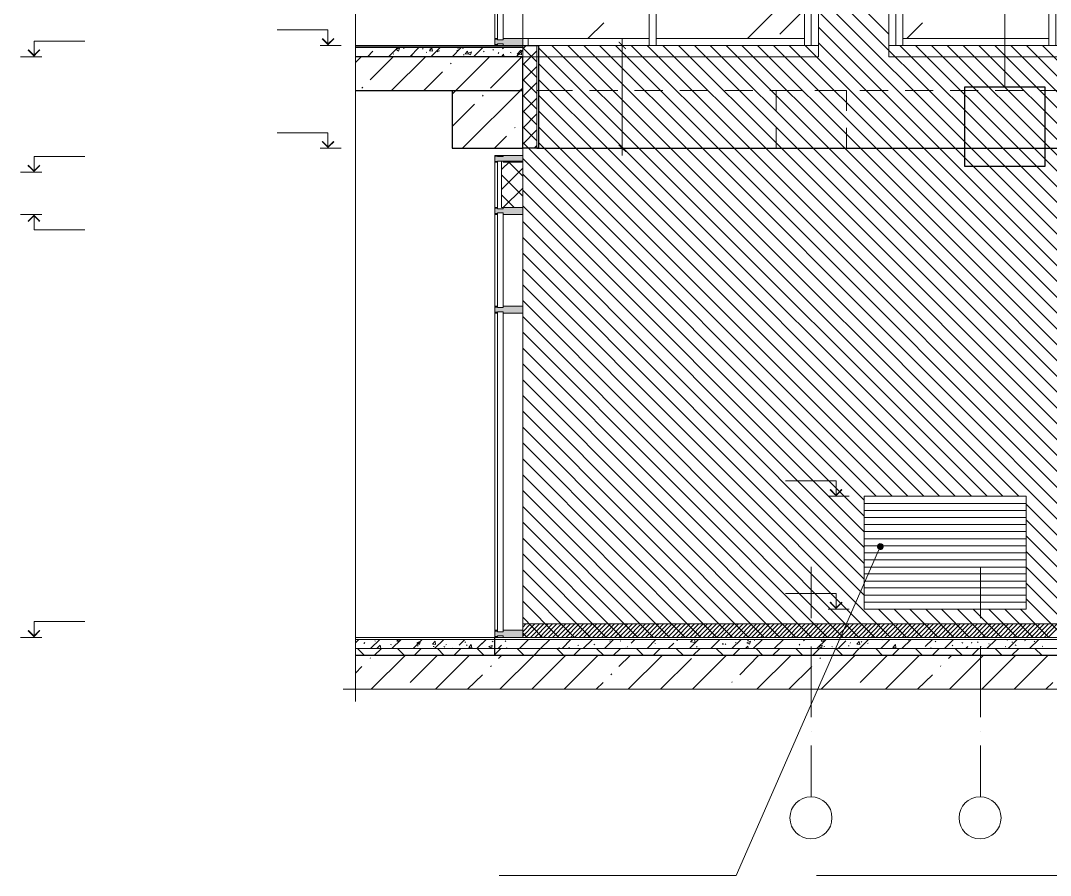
# Model space of a CAD drawing. Header units: millimetres. Extents: x -356862 to 418287, y 0 to 839748.
# Drawn here: x 337844 to 345156, y 791514 to 797581 of the extents above; entities that cross this region are included whole.
import ezdxf

# ---------------------------------------------------------------- set-up
doc = ezdxf.new("R2010")
doc.units = ezdxf.units.MM
doc.layers.add('PDF _Геометрия', color=7, linetype='Continuous', true_color=0xbababa)
doc.layers.add('PDF _Сплошная заливка', color=7, linetype='Continuous', true_color=0xf50000)

msp = doc.modelspace()

# ---------------------------------------------------------------- linework, layer by layer
at = {"layer": 'PDF _Геометрия', "color": 7, "lineweight": 5}
for points in [[(340221.1034, 806023.5707), (340221.1034, 805936.7764), (340221.1034, 799456.8369), (340075.0348, 799420.849), (340365.055, 799348.8732), (340221.1034, 799312.8853), (340221.1034, 792835.0627), (340221.1034, 792748.2683)], [(341408.7042, 800875.1836), (343508.7042, 800875.1836), (343508.7042, 797405.5264)], [(344008.3009, 797405.5264), (344008.3009, 800875.1836), (351760.5187, 800875.1836)], [(341408.7042, 797325.0828), (341408.7042, 797405.5264), (340221.1034, 797405.5264)], [(341408.7042, 797399.1756), (340221.1034, 797399.1756)], [(341408.7042, 797390.7078), (340221.1034, 797390.7078)], [(341408.7042, 797405.5264), (341616.1638, 797405.5264)], [(341736.8292, 797405.5264), (341937.938, 797405.5264)], [(342056.4864, 797405.5264), (342266.063, 797405.5264)], [(341508.2001, 797085.8691), (341762.2324, 797085.8691)], [(341882.8977, 797085.8691), (342084.0066, 797085.8691)], [(342202.555, 797085.8691), (342403.6638, 797085.8691)], [(342524.3292, 797085.8691), (342723.3211, 797085.8691)], [(342843.9864, 797085.8691), (343042.9784, 797085.8691)], [(343163.6437, 797085.8691), (343362.6356, 797085.8691)], [(343208.0993, 796939.8006), (343208.0993, 797085.8691), (343398.6235, 797085.8691)], [(343483.3009, 797085.8691), (343684.4098, 797085.8691)], [(343519.2888, 797085.8691), (343707.6961, 797085.8691), (343707.6961, 796939.8006)], [(343802.9582, 797085.8691), (344004.0671, 797085.8691)], [(344124.7324, 797085.8691), (344323.7243, 797085.8691)], [(344444.3897, 797085.8691), (344643.3816, 797085.8691)], [(344764.0469, 797085.8691), (344963.0388, 797085.8691)], [(345083.7042, 797085.8691), (345284.813, 797085.8691)], [(343398.6235, 796675.1836), (343208.0993, 796675.1836), (343208.0993, 796819.1353)], [(343707.6961, 796819.1353), (343707.6961, 796675.1836), (343519.2888, 796675.1836)], [(351760.5187, 796675.1836), (341408.7042, 796675.1836), (341408.7042, 796624.3772)], [(341406.5872, 796584.1554), (341258.4018, 796584.1554), (341258.4018, 796253.9135), (341406.5872, 796253.9135)], [(341258.4018, 796584.1554), (341258.4018, 796253.9135)], [(343832.5953, 794153.9135), (344984.2082, 794153.9135)], [(343832.5953, 794103.107), (344984.2082, 794103.107)], [(343832.5953, 794054.4175), (344984.2082, 794054.4175)], [(343832.5953, 794003.6111), (344984.2082, 794003.6111)], [(343832.5953, 793954.9215), (344984.2082, 793954.9215)], [(343832.5953, 793904.1151), (344984.2082, 793904.1151)], [(343832.5953, 793853.3086), (344984.2082, 793853.3086)], [(343832.5953, 793804.6191), (344984.2082, 793804.6191)], [(343832.5953, 793753.8127), (344984.2082, 793753.8127)], [(343832.5953, 793703.0062), (344984.2082, 793703.0062)], [(343832.5953, 793654.3167), (344984.2082, 793654.3167)], [(343832.5953, 793603.5103), (344984.2082, 793603.5103)], [(343832.5953, 793554.8207), (344984.2082, 793554.8207)], [(343832.5953, 793504.0143), (344984.2082, 793504.0143)], [(343832.5953, 793453.2078), (344984.2082, 793453.2078)], [(352560.7203, 793074.2764), (352560.7203, 793203.4094), (340221.1034, 793203.4094)], [(341207.5953, 793203.4094), (341207.5953, 793074.2764)], [(341211.8292, 793074.2764), (341211.8292, 793203.4094)], [(352560.7203, 793188.5909), (340221.1034, 793188.5909)], [(352560.7203, 793125.0828), (340221.1034, 793125.0828)], [(353104.7727, 792835.0627), (353017.9784, 792835.0627), (346692.5751, 792835.0627), (346656.5872, 792979.0143), (346582.4945, 792688.9941), (346546.5066, 792835.0627), (340221.1034, 792835.0627), (340134.309, 792835.0627)]]:
    msp.add_lwpolyline(points, dxfattribs=at)
at = {"layer": 'PDF _Геометрия', "color": 161, "lineweight": 9, "true_color": 0x7f9fff}
for points in [[(341520.9018, 801525.0828), (341520.9018, 800875.1836), (343508.7042, 800875.1836), (343508.7042, 797405.5264), (341520.9018, 797405.5264), (341520.9018, 796675.1836), (351991.2647, 796675.1836), (351991.2647, 798004.6191), (352061.1235, 798004.6191), (352061.1235, 800705.8288), (352061.1235, 801525.0828), (352061.1235, 804905.8288), (352061.1235, 805487.9861), (351760.5187, 805487.9861), (351760.5187, 801605.5264), (344008.3009, 801605.5264), (344008.3009, 805487.9861), (343508.7042, 805487.9861), (343508.7042, 801605.5264), (341520.9018, 801605.5264)], [(344008.3009, 800875.1836), (351760.5187, 800875.1836), (351760.5187, 797405.5264), (344008.3009, 797405.5264)], [(341408.7042, 797405.5264), (341508.2001, 797405.5264), (341508.2001, 796675.1836), (341408.7042, 796675.1836)], [(341408.7042, 793203.4094), (350572.9179, 793203.4094), (350572.9179, 796675.1836), (341408.7042, 796675.1836)]]:
    msp.add_lwpolyline(points, close=True, dxfattribs=at)
at = {"layer": 'PDF _Геометрия', "color": 252, "lineweight": 18, "true_color": 0x989898}
msp.add_lwpolyline([(344831.7888, 797111.2724), (344831.7888, 805437.1796)], dxfattribs=at)
at = {"layer": 'PDF _Геометрия', "color": 252, "lineweight": 5, "true_color": 0x989898}
for points in [[(343457.8977, 800875.1836), (343457.8977, 800350.1836), (343457.8977, 799729.9215), (343457.8977, 797405.5264), (343409.2082, 797405.5264), (343409.2082, 799729.9215), (343409.2082, 800350.1836), (343409.2082, 800775.6877)], [(341211.8292, 799706.6353), (341211.8292, 797454.2159)], [(341446.809, 799706.6353), (341408.7042, 799706.6353), (341408.7042, 797454.2159), (341446.809, 797454.2159), (341446.809, 797405.5264), (342306.2848, 797405.5264), (342306.2848, 797454.2159), (341446.809, 797454.2159)], [(341211.8292, 796575.6877), (341211.8292, 796253.9135)], [(341228.7647, 796624.3772), (341268.9864, 796624.3772)], [(341228.7647, 796575.6877), (341228.7647, 796253.9135)], [(341408.7042, 796253.9135), (341408.7042, 796584.1554)], [(341211.8292, 796205.224), (341211.8292, 795555.3248)], [(341408.7042, 796205.224), (341408.7042, 795555.3248)], [(341211.8292, 795504.5183), (341211.8292, 793254.2159)], [(341408.7042, 795504.5183), (341408.7042, 793254.2159)]]:
    msp.add_lwpolyline(points, dxfattribs=at)
at = {"layer": 'PDF _Геометрия', "color": 7, "lineweight": 9}
for points in [[(351760.5187, 800875.1836), (351760.5187, 797325.0828), (351760.5187, 797405.5264), (344008.3009, 797405.5264), (344008.3009, 797325.0828), (351760.5187, 797325.0828)], [(341408.7042, 797405.5264), (343508.7042, 797405.5264), (343508.7042, 797325.0828), (341408.7042, 797325.0828)], [(341408.7042, 796624.3772), (341408.7042, 796675.1836)], [(343457.8977, 793338.8933), (343457.8977, 793705.1232)], [(344658.2001, 793338.8933), (344658.2001, 793705.1232)], [(343457.8977, 793237.2804), (343457.8977, 793237.2804)], [(344658.2001, 793237.2804), (344658.2001, 793237.2804)], [(343457.8977, 792638.1877), (343457.8977, 793137.7844)], [(344658.2001, 792638.1877), (344658.2001, 793137.7844)], [(343457.8977, 792538.6917), (343457.8977, 792538.6917)], [(344658.2001, 792538.6917), (344658.2001, 792538.6917)], [(343457.8977, 792070.849), (343457.8977, 792437.0788)], [(344658.2001, 792070.849), (344658.2001, 792437.0788)]]:
    msp.add_lwpolyline(points, dxfattribs=at)
at = {"layer": 'PDF _Геометрия', "color": 252, "lineweight": 5, "true_color": 0x989898}
for points in [[(342357.0913, 800350.1836), (342357.0913, 799729.9215), (342357.0913, 797405.5264), (342306.2848, 797405.5264), (342306.2848, 799729.9215), (342306.2848, 800350.1836), (342306.2848, 800775.6877), (342357.0913, 800775.6877)], [(344107.7969, 800350.1836), (344107.7969, 799729.9215), (344107.7969, 797405.5264), (344059.1074, 797405.5264), (344059.1074, 799729.9215), (344059.1074, 800350.1836), (344059.1074, 800775.6877), (344107.7969, 800775.6877)], [(345193.7848, 800350.1836), (345193.7848, 799729.9215), (345193.7848, 797405.5264), (345145.0953, 797405.5264), (345145.0953, 799729.9215), (345145.0953, 800350.1836), (345145.0953, 800775.6877), (345193.7848, 800775.6877)], [(342357.0913, 797405.5264), (342357.0913, 797454.2159), (343409.2082, 797454.2159), (343409.2082, 797405.5264)], [(344107.7969, 797405.5264), (344107.7969, 797454.2159), (345145.0953, 797454.2159), (345145.0953, 797405.5264)]]:
    msp.add_lwpolyline(points, close=True, dxfattribs=at)
at = {"layer": 'PDF _Геометрия', "color": 7, "lineweight": 5}
for points in [[(341268.9864, 797445.7482), (341268.9864, 799715.103), (341228.7647, 799715.103), (341228.7647, 797445.7482)], [(341268.9864, 795544.7401), (341268.9864, 796215.8086), (341228.7647, 796215.8086), (341228.7647, 795544.7401)], [(341268.9864, 793243.6312), (341268.9864, 795515.103), (341228.7647, 795515.103), (341228.7647, 793243.6312)], [(344984.2082, 794204.7199), (343832.5953, 794204.7199), (343832.5953, 793404.5183), (344984.2082, 793404.5183)]]:
    msp.add_lwpolyline(points, close=True, dxfattribs=at)
at = {"layer": 'PDF _Геометрия', "color": 161, "lineweight": 9, "true_color": 0x7f9fff}
for points in [[(344008.3009, 797483.853), (343508.7042, 797983.4498)], [(347384.813, 793995.1433), (344704.7727, 796675.1836), (343508.7042, 797871.2522)], [(347384.813, 793882.9457), (344592.5751, 796675.1836), (343508.7042, 797759.0546)], [(347384.813, 793770.7482), (344480.3776, 796675.1836), (343508.7042, 797646.857)], [(347384.813, 793658.5506), (344368.18, 796675.1836), (343508.7042, 797534.6594)], [(341434.1074, 797405.5264), (341408.7042, 797380.1232)], [(341508.2001, 797289.0949), (341408.7042, 797388.5909)], [(341508.2001, 797367.4215), (341408.7042, 797267.9256)], [(341508.2001, 797401.2925), (341503.9663, 797405.5264)], [(344706.8897, 794204.7199), (342234.309, 796675.1836), (341520.9018, 797388.5909)], [(344819.0872, 794204.7199), (342346.5066, 796675.1836), (341616.1638, 797405.5264)], [(344931.2848, 794204.7199), (342458.7042, 796675.1836), (341730.4784, 797405.5264)], [(345634.1074, 793611.978), (342570.9018, 796675.1836), (341842.6759, 797405.5264)], [(345634.1074, 793724.1756), (342685.2163, 796675.1836), (341954.8735, 797405.5264)], [(345634.1074, 793836.3732), (342797.4138, 796675.1836), (342067.0711, 797405.5264)], [(345634.1074, 793950.6877), (342909.6114, 796675.1836), (342179.2687, 797405.5264)], [(345634.1074, 794062.8853), (343021.809, 796675.1836), (342291.4663, 797405.5264)], [(345634.1074, 794175.0828), (343134.0066, 796675.1836), (342403.6638, 797405.5264)], [(345716.6679, 794204.7199), (343246.2042, 796675.1836), (342515.8614, 797405.5264)], [(345828.8655, 794204.7199), (343358.4018, 796675.1836), (342628.059, 797405.5264)], [(345941.063, 794204.7199), (343470.5993, 796675.1836), (342740.2566, 797405.5264)], [(346053.2606, 794204.7199), (343582.7969, 796675.1836), (342852.4542, 797405.5264)], [(346165.4582, 794204.7199), (343694.9945, 796675.1836), (342964.6518, 797405.5264)], [(346277.6558, 794204.7199), (343807.1921, 796675.1836), (343076.8493, 797405.5264)], [(346389.8534, 794204.7199), (343919.3897, 796675.1836), (343189.0469, 797405.5264)], [(346502.0509, 794204.7199), (344031.5872, 796675.1836), (343301.2445, 797405.5264)], [(346614.2485, 794204.7199), (344143.7848, 796675.1836), (343413.4421, 797405.5264)], [(346726.4461, 794204.7199), (344255.9824, 796675.1836), (343508.7042, 797422.4619)], [(347384.813, 794107.3409), (344816.9703, 796675.1836), (344086.6276, 797405.5264)], [(347399.6316, 794204.7199), (344929.1679, 796675.1836), (344198.8251, 797405.5264)], [(347511.8292, 794204.7199), (345041.3655, 796675.1836), (344311.0227, 797405.5264)], [(347626.1437, 794204.7199), (345153.563, 796675.1836), (344423.2203, 797405.5264)], [(347738.3413, 794204.7199), (345265.7606, 796675.1836), (344535.4179, 797405.5264)], [(347850.5388, 794204.7199), (345377.9582, 796675.1836), (344647.6155, 797405.5264)], [(347962.7364, 794204.7199), (345490.1558, 796675.1836), (344761.93, 797405.5264)], [(348074.934, 794204.7199), (345602.3534, 796675.1836), (344874.1276, 797405.5264)], [(348187.1316, 794204.7199), (345714.5509, 796675.1836), (344986.3251, 797405.5264)], [(348299.3292, 794204.7199), (345828.8655, 796675.1836), (345098.5227, 797405.5264)], [(341508.2001, 797176.8974), (341408.7042, 797276.3933)], [(341508.2001, 797255.224), (341408.7042, 797155.728)], [(344594.6921, 794204.7199), (342122.1114, 796675.1836), (341520.9018, 797276.3933)], [(341508.2001, 797064.6998), (341408.7042, 797164.1957)], [(341508.2001, 797143.0264), (341408.7042, 797043.5304)], [(344480.3776, 794204.7199), (342009.9138, 796675.1836), (341520.9018, 797164.1957)], [(341508.2001, 796952.5022), (341408.7042, 797051.9982)], [(341508.2001, 797030.8288), (341408.7042, 796931.3328)], [(344368.18, 794204.7199), (341897.7163, 796675.1836), (341520.9018, 797051.9982)], [(341508.2001, 796840.3046), (341408.7042, 796939.8006)], [(344255.9824, 794204.7199), (341785.5187, 796675.1836), (341520.9018, 796939.8006)], [(341508.2001, 796918.6312), (341408.7042, 796817.0183)], [(341508.2001, 796728.107), (341408.7042, 796827.603)], [(341508.2001, 796806.4336), (341408.7042, 796704.8207)], [(344143.7848, 794204.7199), (341673.3211, 796675.1836), (341520.9018, 796827.603)], [(343919.3897, 794204.7199), (341448.9259, 796675.1836), (341408.7042, 796715.4054)], [(344031.5872, 794204.7199), (341561.1235, 796675.1836), (341520.9018, 796715.4054)], [(341508.2001, 796694.2361), (341489.1477, 796675.1836)], [(343832.5953, 794177.1998), (341408.7042, 796603.2078)], [(343832.5953, 794065.0022), (341408.7042, 796491.0103)], [(343832.5953, 793952.8046), (341408.7042, 796378.8127)], [(343832.5953, 793840.607), (341408.7042, 796266.6151)], [(343832.5953, 793728.4094), (341408.7042, 796154.4175)], [(343832.5953, 793616.2119), (341408.7042, 796042.2199)], [(343832.5953, 793504.0143), (341408.7042, 795930.0224)], [(344021.0026, 793203.4094), (341408.7042, 795817.8248)], [(343908.805, 793203.4094), (341408.7042, 795705.6272)], [(343796.6074, 793203.4094), (341408.7042, 795593.4296)], [(343684.4098, 793203.4094), (341408.7042, 795481.232)], [(343572.2122, 793203.4094), (341408.7042, 795369.0344)], [(343460.0147, 793203.4094), (341408.7042, 795256.8369)], [(343347.8171, 793203.4094), (341408.7042, 795144.6393)], [(343235.6195, 793203.4094), (341408.7042, 795032.4417)], [(343123.4219, 793203.4094), (341408.7042, 794920.2441)], [(343011.2243, 793203.4094), (341408.7042, 794808.0465)], [(342899.0268, 793203.4094), (341408.7042, 794695.849)], [(342786.8292, 793203.4094), (341408.7042, 794583.6514)], [(342674.6316, 793203.4094), (341408.7042, 794471.4538)], [(342562.434, 793203.4094), (341408.7042, 794357.1393)], [(342450.2364, 793203.4094), (341408.7042, 794244.9417)], [(345634.1074, 793499.7804), (344984.2082, 794149.6796)], [(342338.0388, 793203.4094), (341408.7042, 794132.7441)], [(342225.8413, 793203.4094), (341408.7042, 794020.5465)], [(345818.2808, 793203.4094), (344984.2082, 794037.482)], [(342113.6437, 793203.4094), (341408.7042, 793908.349)], [(345706.0832, 793203.4094), (344984.2082, 793925.2844)], [(342001.4461, 793203.4094), (341408.7042, 793796.1514)], [(345593.8856, 793203.4094), (344984.2082, 793813.0869)], [(341889.2485, 793203.4094), (341408.7042, 793683.9538)], [(345481.688, 793203.4094), (344984.2082, 793700.8893)], [(341777.0509, 793203.4094), (341408.7042, 793571.7562)], [(345369.4905, 793203.4094), (344984.2082, 793588.6917)], [(341664.8534, 793203.4094), (341408.7042, 793459.5586)], [(345257.2929, 793203.4094), (344984.2082, 793476.4941)], [(341550.5388, 793203.4094), (341408.7042, 793347.3611)], [(344133.2001, 793203.4094), (343934.2082, 793404.5183)], [(344245.3977, 793203.4094), (344046.4058, 793404.5183)], [(344357.5953, 793203.4094), (344158.6034, 793404.5183)], [(344469.7929, 793203.4094), (344270.8009, 793404.5183)], [(344581.9905, 793203.4094), (344382.9985, 793404.5183)], [(344696.305, 793203.4094), (344495.1961, 793404.5183)], [(344808.5026, 793203.4094), (344607.3937, 793404.5183)], [(344920.7001, 793203.4094), (344719.5913, 793404.5183)], [(345032.8977, 793203.4094), (344831.7888, 793404.5183)], [(345145.0953, 793203.4094), (344943.9864, 793404.5183)], [(341438.3413, 793203.4094), (341408.7042, 793235.1635)]]:
    msp.add_lwpolyline(points, dxfattribs=at)
at = {"layer": 'PDF _Геометрия', "color": 254, "lineweight": 5, "true_color": 0xdcdcdc}
for points in [[(343004.8735, 797454.2159), (343409.2082, 797860.6675)], [(343233.5026, 797483.853), (343409.2082, 797659.5586)], [(341872.313, 797454.2159), (341984.5106, 797566.4135)], [(344135.3171, 797454.2159), (344247.5147, 797566.4135)]]:
    msp.add_lwpolyline(points, dxfattribs=at)
at = {"layer": 'PDF _Геометрия', "color": 112, "lineweight": 5, "true_color": 0x00b85c}
for points in [[(340026.3453, 797405.5264), (340026.3453, 797515.607), (339666.4663, 797515.607)], [(337939.0469, 797325.0828), (337939.0469, 797435.1635), (338298.9259, 797435.1635)], [(340119.4905, 797405.5264), (339971.305, 797405.5264)], [(337843.7848, 797325.0828), (337994.0872, 797325.0828)], [(340026.3453, 796675.1836), (340026.3453, 796785.2643), (339666.4663, 796785.2643)], [(340119.4905, 796675.1836), (339971.305, 796675.1836)], [(337939.0469, 796505.8288), (337939.0469, 796615.9094), (338298.9259, 796615.9094)], [(337843.7848, 796505.8288), (337994.0872, 796505.8288)], [(337843.7848, 796205.224), (337994.0872, 796205.224)], [(337939.0469, 796205.224), (337939.0469, 796095.1433), (338298.9259, 796095.1433)], [(343633.6034, 794204.7199), (343633.6034, 794314.8006), (343273.7243, 794314.8006)], [(343726.7485, 794204.7199), (343578.563, 794204.7199)], [(343633.6034, 793404.5183), (343633.6034, 793514.599), (343273.7243, 793514.599)], [(343726.7485, 793404.5183), (343578.563, 793404.5183)], [(337939.0469, 793203.4094), (337939.0469, 793315.607), (338298.9259, 793315.607)], [(337843.7848, 793203.4094), (337994.0872, 793203.4094)]]:
    msp.add_lwpolyline(points, dxfattribs=at)
at = {"layer": 'PDF _Геометрия', "color": 112, "lineweight": 0, "true_color": 0x00b85c, "const_width": 10.4783}
for points in [[(339985.0651, 797454.2159), (340026.3453, 797412.9357), (340068.684, 797454.2159)], [(337980.3272, 797374.8308), (337939.0469, 797332.4921), (337896.7082, 797374.8308)], [(339985.0651, 796723.8732), (340026.3453, 796682.5929), (340068.684, 796723.8732)], [(337980.3272, 796155.476), (337939.0469, 796197.8147), (337896.7082, 796155.476)], [(337980.3272, 793253.1574), (337939.0469, 793210.8187), (337896.7082, 793253.1574)]]:
    msp.add_lwpolyline(points, dxfattribs=at)
at = {"layer": 'PDF _Геометрия', "color": 7, "lineweight": 20}
for points in [[(341228.7647, 797445.7482), (341228.7647, 797454.2159), (341211.8292, 797454.2159), (341211.8292, 797405.5264), (341228.7647, 797405.5264), (341228.7647, 797416.1111), (341268.9864, 797416.1111), (341268.9864, 797405.5264), (341408.7042, 797405.5264), (341408.7042, 797454.2159), (341268.9864, 797454.2159), (341268.9864, 797445.7482)], [(341228.7647, 796615.9094), (341228.7647, 796624.3772), (341211.8292, 796624.3772), (341211.8292, 796575.6877), (341228.7647, 796575.6877), (341228.7647, 796584.1554), (341268.9864, 796584.1554), (341268.9864, 796575.6877), (341408.7042, 796575.6877), (341408.7042, 796624.3772), (341268.9864, 796624.3772), (341268.9864, 796615.9094)], [(341228.7647, 796245.4457), (341228.7647, 796253.9135), (341211.8292, 796253.9135), (341211.8292, 796205.224), (341228.7647, 796205.224), (341228.7647, 796215.8086), (341268.9864, 796215.8086), (341268.9864, 796205.224), (341408.7042, 796205.224), (341408.7042, 796253.9135), (341268.9864, 796253.9135), (341268.9864, 796245.4457)], [(341228.7647, 795544.7401), (341228.7647, 795555.3248), (341211.8292, 795555.3248), (341211.8292, 795504.5183), (341228.7647, 795504.5183), (341228.7647, 795515.103), (341268.9864, 795515.103), (341268.9864, 795504.5183), (341408.7042, 795504.5183), (341408.7042, 795555.3248), (341268.9864, 795555.3248), (341268.9864, 795544.7401)], [(341268.9864, 793243.6312), (341228.7647, 793243.6312), (341228.7647, 793254.2159), (341211.8292, 793254.2159), (341211.8292, 793203.4094), (341228.7647, 793203.4094), (341228.7647, 793213.9941), (341268.9864, 793213.9941), (341268.9864, 793203.4094), (341408.7042, 793203.4094), (341408.7042, 793254.2159), (341268.9864, 793254.2159)]]:
    msp.add_lwpolyline(points, close=True, dxfattribs=at)
at = {"layer": 'PDF _Геометрия', "color": 7, "lineweight": 18}
for points in [[(342115.7606, 796624.3772), (342115.7606, 797454.2159)], [(341571.7082, 797405.5264), (342166.5671, 797405.5264)], [(341571.7082, 796675.1836), (342166.5671, 796675.1836)]]:
    msp.add_lwpolyline(points, dxfattribs=at)
at = {"layer": 'PDF _Геометрия', "color": 8, "lineweight": 9, "true_color": 0x808080}
for points in [[(340305.7808, 797325.0828), (340343.8856, 797363.1877)], [(340369.2888, 797388.5909), (340369.2888, 797390.7078)], [(340456.0832, 797325.0828), (340521.7082, 797390.7078)], [(340494.188, 797390.7078), (340511.1235, 797388.5909), (340511.1235, 797390.7078)], [(340561.93, 797388.5909), (340566.1638, 797384.357)], [(340606.3856, 797325.0828), (340672.0106, 797390.7078)], [(340697.4138, 797382.2401), (340701.6477, 797378.0062)], [(340750.3372, 797380.1232), (340756.688, 797375.8893)], [(340756.688, 797325.0828), (340822.313, 797390.7078)], [(340801.1437, 797358.9538), (340807.4945, 797363.1877)], [(340811.7284, 797367.4215), (340818.0792, 797367.4215)], [(340909.1074, 797325.0828), (340972.6155, 797390.7078)], [(340940.8614, 797371.6554), (340947.2122, 797367.4215)], [(340947.2122, 797384.357), (340953.563, 797386.474)], [(340981.0832, 797382.2401), (340987.434, 797386.474)], [(341059.4098, 797325.0828), (341125.0348, 797390.7078)], [(341131.3856, 797363.1877), (341135.6195, 797358.9538)], [(341197.0106, 797375.8893), (341201.2445, 797371.6554)], [(341264.7526, 797380.1232), (341275.3372, 797390.7078)], [(341362.1316, 797325.0828), (341408.7042, 797371.6554)], [(341398.1195, 797371.6554), (341400.2364, 797337.7844), (341368.4824, 797342.0183), (341396.0026, 797371.6554)], [(340221.1034, 797284.8611), (340261.3251, 797325.0828)], [(340324.8332, 797159.9619), (340489.9542, 797325.0828)], [(340477.2526, 797085.8691), (340718.5832, 797325.0828)], [(340489.9542, 797346.2522), (340494.188, 797342.0183)], [(340498.4219, 797325.0828), (340504.7727, 797327.1998)], [(340619.0872, 797333.5506), (340625.438, 797337.7844)], [(340722.8171, 797354.7199), (340729.1679, 797356.8369)], [(340909.1074, 797058.349), (341173.7243, 797325.0828), (340934.5106, 797085.8691)], [(340989.5509, 797339.9014), (340993.7848, 797335.6675)], [(341235.1155, 797348.3691), (341239.3493, 797354.7199)], [(341258.4018, 797325.0828), (341273.2203, 797344.1353), (341277.4542, 797325.0828)], [(341319.7929, 797354.7199), (341326.1437, 797352.603)], [(340705.8816, 797085.8691), (340839.2485, 797217.1191)], [(340896.4058, 797274.2764), (340900.6397, 797278.5103)], [(340267.6759, 797102.8046), (340274.0268, 797109.1554)], [(340981.0832, 796675.1836), (341408.7042, 797102.8046), (341389.6518, 797085.8691)], [(341122.9179, 797045.6474), (341129.2687, 797051.9982)], [(340909.1074, 796829.7199), (341065.7606, 796988.4901)], [(341351.5469, 796819.1353), (341355.7808, 796823.3691)], [(341207.5953, 796675.1836), (341294.3897, 796761.978)], [(341258.4018, 796524.8812), (341319.7929, 796584.1554)], [(341406.5872, 796480.4256), (341302.8574, 796584.1554)], [(341258.4018, 796383.0465), (341406.5872, 796531.232)], [(341406.5872, 796338.5909), (341258.4018, 796486.7764)], [(341349.43, 796253.9135), (341258.4018, 796344.9417)], [(341271.1034, 796253.9135), (341406.5872, 796389.3974)], [(340221.1034, 793165.3046), (340244.3897, 793188.5909)], [(340286.7284, 793074.2764), (340235.9219, 793125.0828)], [(340280.3776, 793161.0707), (340286.7284, 793158.9538)], [(340282.4945, 793163.1877), (340288.8453, 793167.4215)], [(340329.0671, 793125.0828), (340394.6921, 793188.5909)], [(340354.4703, 793074.2764), (340405.2768, 793125.0828)], [(340358.7042, 793180.1232), (340362.938, 793175.8893)], [(340373.5227, 793125.0828), (340396.809, 793148.3691), (340401.0429, 793125.0828)], [(340470.9018, 793152.603), (340477.2526, 793150.4861)], [(340479.3695, 793125.0828), (340544.9945, 793188.5909)], [(340534.4098, 793188.5909), (340536.5268, 793175.8893), (340515.3574, 793175.8893), (340525.9421, 793188.5909)], [(340570.3977, 793074.2764), (340519.5913, 793125.0828)], [(340631.7888, 793125.0828), (340695.2969, 793188.5909)], [(340638.1397, 793074.2764), (340686.8292, 793125.0828)], [(340676.2445, 793152.603), (340657.1921, 793165.3046), (340682.5953, 793175.8893), (340676.2445, 793154.7199)], [(340661.4259, 793146.2522), (340665.6598, 793142.0183)], [(340773.6235, 793139.9014), (340779.9743, 793139.9014)], [(340782.0913, 793125.0828), (340847.7163, 793188.5909)], [(340851.9501, 793074.2764), (340803.2606, 793125.0828)], [(340849.8332, 793137.7844), (340856.184, 793133.5506)], [(340862.5348, 793150.4861), (340868.8856, 793152.603)], [(340909.1074, 793127.1998), (340911.2243, 793125.0828)], [(340919.6921, 793074.2764), (340970.4985, 793125.0828)], [(340957.7969, 793148.3691), (340998.0187, 793188.5909)], [(340998.0187, 793169.5385), (341004.3695, 793169.5385)], [(341010.7203, 793146.2522), (341014.9542, 793150.4861)], [(341040.3574, 793129.3167), (341046.7082, 793125.0828)], [(341082.6961, 793125.0828), (341148.3211, 793188.5909)], [(341135.6195, 793074.2764), (341084.813, 793125.0828)], [(341116.5671, 793163.1877), (341120.8009, 793156.8369)], [(341192.7768, 793171.6554), (341199.1276, 793175.8893)], [(341207.5953, 793078.5103), (341254.1679, 793125.0828)], [(341235.1155, 793125.0828), (341258.4018, 793148.3691)], [(341245.7001, 792835.0627), (341487.0308, 793074.2764), (341535.7203, 793125.0828), (341601.3453, 793188.5909)], [(341283.805, 793173.7724), (341290.1558, 793180.1232)], [(341292.2727, 793125.0828), (341296.5066, 793129.3167), (341298.6235, 793125.0828)], [(341419.2888, 793074.2764), (341368.4824, 793125.0828)], [(341385.4179, 793125.0828), (341451.0429, 793188.5909)], [(341700.8413, 793074.2764), (341652.1518, 793125.0828)], [(341664.8534, 793129.3167), (341671.2042, 793129.3167)], [(341688.1397, 793125.0828), (341751.6477, 793188.5909)], [(341734.7122, 793127.1998), (341741.063, 793131.4336)], [(341768.5832, 793074.2764), (341819.3897, 793125.0828)], [(341800.3372, 793146.2522), (341806.688, 793148.3691)], [(341838.4421, 793125.0828), (341904.0671, 793188.5909)], [(341914.6518, 793150.4861), (341921.0026, 793154.7199)], [(341984.5106, 793074.2764), (341933.7042, 793125.0828)], [(341988.7445, 793125.0828), (342054.3695, 793188.5909)], [(342024.7324, 793175.8893), (342031.0832, 793178.0062)], [(342052.2526, 793074.2764), (342103.059, 793125.0828)], [(342100.9421, 793175.8893), (342105.1759, 793180.1232)], [(342113.6437, 793188.5909), (342119.9945, 793188.5909)], [(342139.0469, 793127.1998), (342143.2808, 793125.0828)], [(342149.6316, 793133.5506), (342153.8655, 793137.7844)], [(342179.2687, 793163.1877), (342204.6719, 793188.5909)], [(342266.063, 793074.2764), (342217.3735, 793125.0828)], [(342291.4663, 793125.0828), (342354.9743, 793188.5909)], [(342335.9219, 793074.2764), (342384.6114, 793125.0828)], [(342346.5066, 793163.1877), (342350.7405, 793158.9538)], [(342441.7687, 793125.0828), (342481.9905, 793163.1877)], [(342498.9259, 793188.5909), (342507.3937, 793182.2401), (342509.5106, 793188.5909)], [(342549.7324, 793074.2764), (342498.9259, 793125.0828)], [(342507.3937, 793188.5909), (342507.3937, 793188.5909)], [(342592.0711, 793125.0828), (342657.6961, 793188.5909)], [(342628.059, 793188.5909), (342632.2929, 793167.4215), (342600.5388, 793171.6554), (342617.4743, 793188.5909)], [(342602.6558, 793125.0828), (342609.0066, 793125.0828)], [(342617.4743, 793074.2764), (342668.2808, 793125.0828)], [(342642.8776, 793133.5506), (342647.1114, 793137.7844)], [(342744.4905, 793125.0828), (342807.9985, 793188.5909)], [(342833.4018, 793074.2764), (342782.5953, 793125.0828)], [(342824.934, 793156.8369), (342831.2848, 793161.0707)], [(342827.0509, 793154.7199), (342835.5187, 793154.7199)], [(342846.1034, 793156.8369), (342850.3372, 793152.603)], [(342894.7929, 793125.0828), (342960.4179, 793188.5909)], [(342901.1437, 793074.2764), (342949.8332, 793125.0828)], [(342918.0792, 793165.3046), (342924.43, 793167.4215)], [(342990.055, 793125.0828), (343006.9905, 793142.0183), (343009.1074, 793125.0828)], [(343004.8735, 793180.1232), (343011.2243, 793184.357)], [(343045.0953, 793125.0828), (343110.7203, 793188.5909)], [(343051.4461, 793184.357), (343057.7969, 793184.357)], [(343057.7969, 793188.5909), (343057.7969, 793188.5909)], [(343114.9542, 793074.2764), (343066.2647, 793125.0828)], [(343182.6961, 793074.2764), (343233.5026, 793125.0828)], [(343195.3977, 793125.0828), (343261.0227, 793188.5909)], [(343398.6235, 793074.2764), (343347.8171, 793125.0828)], [(343371.1034, 793148.3691), (343377.4542, 793154.7199)], [(343402.8574, 793180.1232), (343411.3251, 793188.5909)], [(343466.3655, 793074.2764), (343517.1719, 793125.0828)], [(343498.1195, 793125.0828), (343563.7445, 793188.5909)], [(343544.6921, 793188.5909), (343548.9259, 793173.7724), (343527.7566, 793175.8893), (343538.3413, 793188.5909)], [(343546.809, 793135.6675), (343553.1598, 793139.9014)], [(343603.9663, 793139.9014), (343608.2001, 793135.6675)], [(343631.4864, 793131.4336), (343637.8372, 793133.5506)], [(343682.2929, 793074.2764), (343631.4864, 793125.0828)], [(343648.4219, 793125.0828), (343703.4622, 793180.1232)], [(343720.3977, 793144.1353), (343726.7485, 793144.1353)], [(343733.0993, 793163.1877), (343737.3332, 793167.4215)], [(343750.0348, 793074.2764), (343798.7243, 793125.0828)], [(343800.8413, 793125.0828), (343864.3493, 793188.5909)], [(343811.4259, 793173.7724), (343815.6598, 793169.5385)], [(343855.8816, 793161.0707), (343862.2324, 793163.1877)], [(343915.1558, 793188.5909), (343915.1558, 793188.5909)], [(343963.8453, 793074.2764), (343915.1558, 793125.0828)], [(343951.1437, 793125.0828), (344014.6518, 793188.5909)], [(343959.6114, 793188.5909), (343963.8453, 793186.474)], [(344031.5872, 793074.2764), (344082.3937, 793125.0828)], [(344101.4461, 793125.0828), (344167.0711, 793188.5909)], [(344148.0187, 793182.2401), (344152.2526, 793180.1232)], [(344247.5147, 793074.2764), (344196.7082, 793125.0828)], [(344266.5671, 793137.7844), (344317.3735, 793188.5909)], [(344304.6719, 793125.0828), (344308.9058, 793129.3167), (344311.0227, 793125.0828)], [(344315.2566, 793074.2764), (344366.063, 793125.0828)], [(344336.4259, 793175.8893), (344342.7768, 793171.6554)], [(344404.1679, 793125.0828), (344467.6759, 793188.5909)], [(344457.0913, 793144.1353), (344463.4421, 793148.3691)], [(344531.184, 793074.2764), (344480.3776, 793125.0828)], [(344526.9501, 793167.4215), (344533.3009, 793163.1877)], [(344554.4703, 793125.0828), (344569.2888, 793137.7844)], [(344594.6921, 793163.1877), (344598.9259, 793169.5385)], [(344598.9259, 793074.2764), (344647.6155, 793125.0828)], [(344637.0308, 793167.4215), (344643.3816, 793171.6554)], [(344658.2001, 793139.9014), (344664.5509, 793139.9014)], [(344704.7727, 793125.0828), (344770.3977, 793188.5909)], [(344717.4743, 793158.9538), (344721.7082, 793154.7199)], [(344812.7364, 793074.2764), (344764.0469, 793125.0828)], [(344833.9058, 793139.9014), (344838.1397, 793135.6675)], [(344842.3735, 793188.5909), (344850.8413, 793184.357), (344852.9582, 793188.5909)], [(344855.0751, 793125.0828), (344920.7001, 793188.5909)], [(344880.4784, 793074.2764), (344931.2848, 793125.0828)], [(344882.5953, 793169.5385), (344888.9461, 793169.5385)], [(344905.8816, 793150.4861), (344912.2324, 793146.2522)], [(344971.5066, 793180.1232), (344977.8574, 793182.2401)], [(345007.4945, 793125.0828), (345073.1195, 793188.5909)], [(345041.3655, 793175.8893), (345045.5993, 793171.6554)], [(345096.4058, 793074.2764), (345045.5993, 793125.0828)], [(345096.4058, 793142.0183), (345102.7566, 793139.9014)], [(340324.8332, 793053.107), (340329.0671, 793059.4578)], [(340333.3009, 792835.0627), (340574.6316, 793074.2764)], [(340610.6195, 792883.7522), (340801.1437, 793074.2764)], [(340790.559, 792835.0627), (341029.7727, 793074.2764)], [(341203.3614, 793074.2764), (341211.8292, 793082.7441)], [(341237.2324, 793053.107), (341258.4018, 793074.2764)], [(341474.3292, 792835.0627), (341713.5429, 793074.2764)], [(341702.9582, 792835.0627), (341942.1719, 793074.2764)], [(342092.4743, 792995.9498), (342170.8009, 793074.2764)], [(342158.0993, 792835.0627), (342399.43, 793074.2764)], [(342386.7284, 792835.0627), (342606.8897, 793053.107)], [(342615.3574, 792835.0627), (342854.5711, 793074.2764)], [(342949.8332, 792938.7925), (343083.2001, 793074.2764)], [(343070.4985, 792835.0627), (343311.8292, 793074.2764)], [(343519.2888, 793053.107), (343523.5227, 793059.4578)], [(343527.7566, 792835.0627), (343766.9703, 793074.2764)], [(343805.0751, 792883.7522), (343995.5993, 793074.2764)], [(343985.0147, 792835.0627), (344224.2284, 793074.2764)], [(344431.688, 793053.107), (344452.8574, 793074.2764)], [(344440.1558, 792835.0627), (344679.3695, 793074.2764)], [(344668.7848, 792835.0627), (344907.9985, 793074.2764)], [(344897.4138, 792835.0627), (345136.6276, 793074.2764)], [(340221.1034, 792949.3772), (340267.6759, 792995.9498)], [(341180.0751, 792995.9498), (341186.4259, 793002.3006)], [(343299.1276, 792835.0627), (343462.1316, 792995.9498)], [(344374.5308, 792995.9498), (344378.7647, 793002.3006)], [(341017.0711, 792835.0627), (341122.9179, 792938.7925)], [(342035.3171, 792938.7925), (342041.6679, 792945.1433)], [(344211.5268, 792835.0627), (344317.3735, 792938.7925)], [(341931.5872, 792835.0627), (341980.2768, 792883.7522)], [(342892.6759, 792883.7522), (342896.9098, 792887.9861)], [(345123.9259, 792835.0627), (345172.6155, 792883.7522)]]:
    msp.add_lwpolyline(points, dxfattribs=at)
for points in [[(340534.4098, 797386.474), (340525.9421, 797365.3046), (340509.0066, 797378.0062)], [(340763.0388, 797388.5909), (340767.2727, 797365.3046), (340746.1034, 797367.4215)], [(341017.0711, 797365.3046), (341021.305, 797344.1353), (341000.1356, 797346.2522)], [(341044.5913, 797358.9538), (341019.188, 797348.3691), (341038.2405, 797337.7844)], [(341402.3534, 797325.0828), (341180.0751, 797102.8046)], [(340786.3251, 793175.8893), (340790.559, 793152.603), (340769.3897, 793154.7199)], [(341042.4743, 793152.603), (341046.7082, 793129.3167), (341025.5388, 793131.4336)], [(341192.7768, 793146.2522), (341169.4905, 793137.7844), (341186.4259, 793125.0828)], [(343026.0429, 793175.8893), (343019.6921, 793154.7199), (343000.6397, 793165.3046)], [(343536.2243, 793148.3691), (343529.8735, 793125.0828), (343512.938, 793137.7844)], [(343798.7243, 793173.7724), (343802.9582, 793152.603), (343781.7888, 793154.7199)], [(344054.8735, 793152.603), (344059.1074, 793129.3167), (344037.938, 793131.4336)]]:
    msp.add_lwpolyline(points, close=True, dxfattribs=at)
at = {"layer": 'PDF _Геометрия', "color": 161, "lineweight": 30, "true_color": 0x7f9fff}
for points in [[(341408.7042, 797405.5264), (341520.9018, 797405.5264), (341520.9018, 796675.1836), (341408.7042, 796675.1836)], [(341508.2001, 796675.1836), (351948.9259, 796675.1836)]]:
    msp.add_lwpolyline(points, dxfattribs=at)
at = {"layer": 'PDF _Геометрия', "color": 7, "lineweight": 30}
for points in [[(340221.1034, 797085.8691), (341408.7042, 797085.8691), (341408.7042, 797325.0828), (340221.1034, 797325.0828)], [(340909.1074, 797085.8691), (340909.1074, 796675.1836), (341408.7042, 796675.1836), (341408.7042, 797325.0828)], [(341408.7042, 796584.1554), (341406.5872, 796584.1554)], [(341406.5872, 796253.9135), (341408.7042, 796253.9135)], [(352560.7203, 792835.0627), (352560.7203, 793074.2764), (340221.1034, 793074.2764)]]:
    msp.add_lwpolyline(points, dxfattribs=at)
at = {"layer": 'PDF _Геометрия', "color": 252, "lineweight": 30, "true_color": 0x989898}
msp.add_lwpolyline([(344548.1195, 797111.2724), (345115.4582, 797111.2724), (345115.4582, 796546.0506), (344548.1195, 796546.0506)], close=True, dxfattribs=at)
at = {"layer": 'PDF _Геометрия', "color": 171, "lineweight": 20, "true_color": 0x7f7fff}
msp.add_lwpolyline([(343832.5953, 794204.7199), (344984.2082, 794204.7199), (344984.2082, 793404.5183), (343832.5953, 793404.5183)], close=True, dxfattribs=at)
at = {"layer": 'PDF _Геометрия', "color": 251, "lineweight": 20, "true_color": 0x545454}
for points in [[(343938.4421, 793825.7885), (343927.8574, 793802.5022), (342924.43, 791514.0949), (342831.2848, 791514.0949), (341241.4663, 791514.0949)], [(347412.3332, 793233.0465), (347412.3332, 793207.6433), (347412.3332, 791514.0949), (347319.188, 791514.0949), (343493.8856, 791514.0949)]]:
    msp.add_lwpolyline(points, dxfattribs=at)
at = {"layer": 'PDF _Геометрия', "color": 84, "lineweight": 20, "true_color": 0x269900}
msp.add_lwpolyline([(341408.7042, 793203.4094), (350583.5026, 793203.4094), (350583.5026, 793298.6715), (341408.7042, 793298.6715)], close=True, dxfattribs=at)
for points in [[(341408.7042, 793275.3853), (341431.9905, 793298.6715)], [(341408.7042, 793243.6312), (341463.7445, 793298.6715)], [(341408.7042, 793211.8772), (341495.4985, 793298.6715)], [(341431.9905, 793203.4094), (341527.2526, 793298.6715)], [(341463.7445, 793203.4094), (341559.0066, 793298.6715)], [(341495.4985, 793203.4094), (341590.7606, 793298.6715)], [(341527.2526, 793203.4094), (341620.3977, 793298.6715)], [(341556.8897, 793203.4094), (341652.1518, 793298.6715)], [(341588.6437, 793203.4094), (341683.9058, 793298.6715)], [(341620.3977, 793203.4094), (341715.6598, 793298.6715)], [(341652.1518, 793203.4094), (341747.4138, 793298.6715)], [(341683.9058, 793203.4094), (341779.1679, 793298.6715)], [(341715.6598, 793203.4094), (341810.9219, 793298.6715)], [(341747.4138, 793203.4094), (341840.559, 793298.6715)], [(341777.0509, 793203.4094), (341872.313, 793298.6715)], [(341808.805, 793203.4094), (341904.0671, 793298.6715)], [(341840.559, 793203.4094), (341935.8211, 793298.6715)], [(341872.313, 793203.4094), (341967.5751, 793298.6715)], [(341904.0671, 793203.4094), (341999.3292, 793298.6715)], [(341935.8211, 793203.4094), (342031.0832, 793298.6715)], [(341967.5751, 793203.4094), (342060.7203, 793298.6715)], [(341997.2122, 793203.4094), (342092.4743, 793298.6715)], [(342028.9663, 793203.4094), (342124.2284, 793298.6715)], [(342060.7203, 793203.4094), (342155.9824, 793298.6715)], [(342092.4743, 793203.4094), (342187.7364, 793298.6715)], [(342124.2284, 793203.4094), (342219.4905, 793298.6715)], [(342155.9824, 793203.4094), (342249.1276, 793298.6715)], [(342185.6195, 793203.4094), (342280.8816, 793298.6715)], [(342217.3735, 793203.4094), (342312.6356, 793298.6715)], [(342249.1276, 793203.4094), (342344.3897, 793298.6715)], [(342280.8816, 793203.4094), (342376.1437, 793298.6715)], [(342312.6356, 793203.4094), (342407.8977, 793298.6715)], [(342344.3897, 793203.4094), (342439.6518, 793298.6715)], [(342376.1437, 793203.4094), (342469.2888, 793298.6715)], [(342405.7808, 793203.4094), (342501.0429, 793298.6715)], [(342437.5348, 793203.4094), (342532.7969, 793298.6715)], [(342469.2888, 793203.4094), (342564.5509, 793298.6715)], [(342501.0429, 793203.4094), (342596.305, 793298.6715)], [(342532.7969, 793203.4094), (342628.059, 793298.6715)], [(342564.5509, 793203.4094), (342659.813, 793298.6715)], [(342596.305, 793203.4094), (342689.4501, 793298.6715)], [(342625.9421, 793203.4094), (342721.2042, 793298.6715)], [(342657.6961, 793203.4094), (342752.9582, 793298.6715)], [(342689.4501, 793203.4094), (342784.7122, 793298.6715)], [(342721.2042, 793203.4094), (342816.4663, 793298.6715)], [(342752.9582, 793203.4094), (342848.2203, 793298.6715)], [(342784.7122, 793203.4094), (342879.9743, 793298.6715)], [(342814.3493, 793203.4094), (342909.6114, 793298.6715)], [(342846.1034, 793203.4094), (342941.3655, 793298.6715)], [(342877.8574, 793203.4094), (342973.1195, 793298.6715)], [(342909.6114, 793203.4094), (343004.8735, 793298.6715)], [(342941.3655, 793203.4094), (343036.6276, 793298.6715)], [(342973.1195, 793203.4094), (343068.3816, 793298.6715)], [(343004.8735, 793203.4094), (343098.0187, 793298.6715)], [(343034.5106, 793203.4094), (343129.7727, 793298.6715)], [(343066.2647, 793203.4094), (343161.5268, 793298.6715)], [(343098.0187, 793203.4094), (343193.2808, 793298.6715)], [(343129.7727, 793203.4094), (343225.0348, 793298.6715)], [(343161.5268, 793203.4094), (343256.7888, 793298.6715)], [(343193.2808, 793203.4094), (343288.5429, 793298.6715)], [(343225.0348, 793203.4094), (343318.18, 793298.6715)], [(343254.6719, 793203.4094), (343349.934, 793298.6715)], [(343286.4259, 793203.4094), (343381.688, 793298.6715)], [(343318.18, 793203.4094), (343413.4421, 793298.6715)], [(343349.934, 793203.4094), (343445.1961, 793298.6715)], [(343381.688, 793203.4094), (343476.9501, 793298.6715)], [(343413.4421, 793203.4094), (343508.7042, 793298.6715)], [(343443.0792, 793203.4094), (343538.3413, 793298.6715)], [(343474.8332, 793203.4094), (343570.0953, 793298.6715)], [(343506.5872, 793203.4094), (343601.8493, 793298.6715)], [(343538.3413, 793203.4094), (343633.6034, 793298.6715)], [(343570.0953, 793203.4094), (343665.3574, 793298.6715)], [(343601.8493, 793203.4094), (343697.1114, 793298.6715)], [(343633.6034, 793203.4094), (343726.7485, 793298.6715)], [(343663.2405, 793203.4094), (343758.5026, 793298.6715)], [(343694.9945, 793203.4094), (343790.2566, 793298.6715)], [(343726.7485, 793203.4094), (343822.0106, 793298.6715)], [(343758.5026, 793203.4094), (343853.7647, 793298.6715)], [(343790.2566, 793203.4094), (343885.5187, 793298.6715)], [(343822.0106, 793203.4094), (343917.2727, 793298.6715)], [(343853.7647, 793203.4094), (343946.9098, 793298.6715)], [(343883.4018, 793203.4094), (343978.6638, 793298.6715)], [(343915.1558, 793203.4094), (344010.4179, 793298.6715)], [(343946.9098, 793203.4094), (344042.1719, 793298.6715)], [(343978.6638, 793203.4094), (344073.9259, 793298.6715)], [(344010.4179, 793203.4094), (344105.68, 793298.6715)], [(344042.1719, 793203.4094), (344137.434, 793298.6715)], [(344071.809, 793203.4094), (344167.0711, 793298.6715)], [(344103.563, 793203.4094), (344198.8251, 793298.6715)], [(344135.3171, 793203.4094), (344230.5792, 793298.6715)], [(344167.0711, 793203.4094), (344262.3332, 793298.6715)], [(344198.8251, 793203.4094), (344294.0872, 793298.6715)], [(344230.5792, 793203.4094), (344325.8413, 793298.6715)], [(344262.3332, 793203.4094), (344355.4784, 793298.6715)], [(344291.9703, 793203.4094), (344387.2324, 793298.6715)], [(344323.7243, 793203.4094), (344418.9864, 793298.6715)], [(344355.4784, 793203.4094), (344450.7405, 793298.6715)], [(344387.2324, 793203.4094), (344482.4945, 793298.6715)], [(344418.9864, 793203.4094), (344514.2485, 793298.6715)], [(344450.7405, 793203.4094), (344546.0026, 793298.6715)], [(344482.4945, 793203.4094), (344575.6397, 793298.6715)], [(344512.1316, 793203.4094), (344607.3937, 793298.6715)], [(344543.8856, 793203.4094), (344639.1477, 793298.6715)], [(344575.6397, 793203.4094), (344670.9018, 793298.6715)], [(344607.3937, 793203.4094), (344702.6558, 793298.6715)], [(344639.1477, 793203.4094), (344734.4098, 793298.6715)], [(344670.9018, 793203.4094), (344766.1638, 793298.6715)], [(344700.5388, 793203.4094), (344795.8009, 793298.6715)], [(344732.2929, 793203.4094), (344827.555, 793298.6715)], [(344764.0469, 793203.4094), (344859.309, 793298.6715)], [(344795.8009, 793203.4094), (344891.063, 793298.6715)], [(344827.555, 793203.4094), (344922.8171, 793298.6715)], [(344859.309, 793203.4094), (344954.5711, 793298.6715)], [(344891.063, 793203.4094), (344984.2082, 793298.6715)], [(344920.7001, 793203.4094), (345015.9622, 793298.6715)], [(344952.4542, 793203.4094), (345047.7163, 793298.6715)], [(344984.2082, 793203.4094), (345079.4703, 793298.6715)], [(345015.9622, 793203.4094), (345111.2243, 793298.6715)], [(345047.7163, 793203.4094), (345142.9784, 793298.6715)], [(345079.4703, 793203.4094), (345174.7324, 793298.6715)], [(345111.2243, 793203.4094), (345204.3695, 793298.6715)], [(345140.8614, 793203.4094), (345236.1235, 793298.6715)]]:
    msp.add_lwpolyline(points, dxfattribs=at)
at = {"layer": 'PDF _Геометрия', "color": 7, "lineweight": 20}
for centre in [(343455.6904, 791922.6506), (344656.0423, 791922.6506)]:
    msp.add_circle(centre, 149.2439, dxfattribs=at)
at = {"layer": 'PDF _Сплошная заливка', "color": 252, "true_color": 0x989898, "transparency": 33554559}
for points in [[(341228.7647, 797454.2159), (341211.8292, 797454.2159), (341228.7647, 797445.7482)], [(341211.8292, 797454.2159), (341228.7647, 797445.7482), (341211.8292, 797445.7482)], [(341408.7042, 797445.7482), (341211.8292, 797445.7482), (341408.7042, 797416.1111)], [(341211.8292, 797445.7482), (341408.7042, 797416.1111), (341211.8292, 797416.1111)], [(341408.7042, 797454.2159), (341268.9864, 797454.2159), (341408.7042, 797445.7482)], [(341268.9864, 797454.2159), (341408.7042, 797445.7482), (341268.9864, 797445.7482)], [(341228.7647, 797416.1111), (341211.8292, 797416.1111), (341228.7647, 797405.5264)], [(341211.8292, 797416.1111), (341228.7647, 797405.5264), (341211.8292, 797405.5264)], [(341408.7042, 797416.1111), (341268.9864, 797416.1111), (341408.7042, 797405.5264)], [(341268.9864, 797416.1111), (341408.7042, 797405.5264), (341268.9864, 797405.5264)], [(341228.7647, 796624.3772), (341211.8292, 796624.3772), (341228.7647, 796615.9094)], [(341211.8292, 796624.3772), (341228.7647, 796615.9094), (341211.8292, 796615.9094)], [(341408.7042, 796615.9094), (341211.8292, 796615.9094), (341408.7042, 796584.1554)], [(341211.8292, 796615.9094), (341408.7042, 796584.1554), (341211.8292, 796584.1554)], [(341228.7647, 796584.1554), (341211.8292, 796584.1554), (341228.7647, 796575.6877)], [(341211.8292, 796584.1554), (341228.7647, 796575.6877), (341211.8292, 796575.6877)], [(341408.7042, 796624.3772), (341268.9864, 796624.3772), (341408.7042, 796615.9094)], [(341268.9864, 796624.3772), (341408.7042, 796615.9094), (341268.9864, 796615.9094)], [(341408.7042, 796584.1554), (341268.9864, 796584.1554), (341408.7042, 796575.6877)], [(341268.9864, 796584.1554), (341408.7042, 796575.6877), (341268.9864, 796575.6877)], [(341228.7647, 796253.9135), (341211.8292, 796253.9135), (341228.7647, 796245.4457)], [(341211.8292, 796253.9135), (341228.7647, 796245.4457), (341211.8292, 796245.4457)], [(341408.7042, 796245.4457), (341211.8292, 796245.4457), (341408.7042, 796215.8086)], [(341211.8292, 796245.4457), (341408.7042, 796215.8086), (341211.8292, 796215.8086)], [(341228.7647, 796215.8086), (341211.8292, 796215.8086), (341228.7647, 796205.224)], [(341211.8292, 796215.8086), (341228.7647, 796205.224), (341211.8292, 796205.224)], [(341408.7042, 796253.9135), (341268.9864, 796253.9135), (341408.7042, 796245.4457)], [(341268.9864, 796253.9135), (341408.7042, 796245.4457), (341268.9864, 796245.4457)], [(341408.7042, 796215.8086), (341268.9864, 796215.8086), (341408.7042, 796205.224)], [(341268.9864, 796215.8086), (341408.7042, 796205.224), (341268.9864, 796205.224)], [(341228.7647, 795555.3248), (341211.8292, 795555.3248), (341228.7647, 795544.7401)], [(341211.8292, 795555.3248), (341228.7647, 795544.7401), (341211.8292, 795544.7401)], [(341408.7042, 795544.7401), (341211.8292, 795544.7401), (341408.7042, 795515.103)], [(341211.8292, 795544.7401), (341408.7042, 795515.103), (341211.8292, 795515.103)], [(341408.7042, 795555.3248), (341268.9864, 795555.3248), (341408.7042, 795544.7401)], [(341268.9864, 795555.3248), (341408.7042, 795544.7401), (341268.9864, 795544.7401)], [(341228.7647, 795515.103), (341211.8292, 795515.103), (341228.7647, 795504.5183)], [(341211.8292, 795515.103), (341228.7647, 795504.5183), (341211.8292, 795504.5183)], [(341408.7042, 795515.103), (341268.9864, 795515.103), (341408.7042, 795504.5183)], [(341268.9864, 795515.103), (341408.7042, 795504.5183), (341268.9864, 795504.5183)], [(341228.7647, 793254.2159), (341211.8292, 793254.2159), (341228.7647, 793243.6312)], [(341211.8292, 793254.2159), (341228.7647, 793243.6312), (341211.8292, 793243.6312)], [(341408.7042, 793243.6312), (341211.8292, 793243.6312), (341408.7042, 793213.9941)], [(341211.8292, 793243.6312), (341408.7042, 793213.9941), (341211.8292, 793213.9941)], [(341228.7647, 793213.9941), (341211.8292, 793213.9941), (341228.7647, 793203.4094)], [(341211.8292, 793213.9941), (341228.7647, 793203.4094), (341211.8292, 793203.4094)], [(341408.7042, 793254.2159), (341268.9864, 793254.2159), (341408.7042, 793243.6312)], [(341268.9864, 793254.2159), (341408.7042, 793243.6312), (341268.9864, 793243.6312)], [(341408.7042, 793213.9941), (341268.9864, 793213.9941), (341408.7042, 793203.4094)], [(341268.9864, 793213.9941), (341408.7042, 793203.4094), (341268.9864, 793203.4094)]]:
    msp.add_solid(points, dxfattribs=at)
at = {"layer": 'PDF _Сплошная заливка', "color": 7, "transparency": 33554559}
for points in [[(342143.2808, 797382.2401), (342088.2405, 797426.6957), (342092.4743, 797433.0465)], [(342139.0469, 797378.0062), (342143.2808, 797382.2401), (342088.2405, 797426.6957)], [(342092.4743, 796702.7038), (342088.2405, 796696.353), (342143.2808, 796651.8974)], [(342088.2405, 796696.353), (342143.2808, 796651.8974), (342139.0469, 796647.6635)]]:
    msp.add_solid(points, dxfattribs=at)
at = {"layer": 'PDF _Сплошная заливка', "color": 112, "true_color": 0x00b85c, "transparency": 33554559}
for points in [[(337939.0469, 796518.5304), (337892.4743, 796550.2844), (337900.9421, 796558.7522)], [(337983.5026, 796550.2844), (337977.1518, 796558.7522), (337939.0469, 796505.8288)], [(337977.1518, 796558.7522), (337939.0469, 796505.8288), (337939.0469, 796518.5304)], [(337939.0469, 796505.8288), (337939.0469, 796518.5304), (337892.4743, 796550.2844)], [(343587.0308, 794249.1756), (343595.4985, 794257.6433), (343633.6034, 794204.7199)], [(343595.4985, 794257.6433), (343633.6034, 794204.7199), (343633.6034, 794217.4215)], [(343633.6034, 794217.4215), (343680.1759, 794249.1756), (343671.7082, 794257.6433)], [(343633.6034, 794204.7199), (343633.6034, 794217.4215), (343680.1759, 794249.1756)], [(343587.0308, 793448.974), (343595.4985, 793457.4417), (343633.6034, 793404.5183)], [(343595.4985, 793457.4417), (343633.6034, 793404.5183), (343633.6034, 793417.2199)], [(343633.6034, 793417.2199), (343680.1759, 793448.974), (343671.7082, 793457.4417)], [(343633.6034, 793404.5183), (343633.6034, 793417.2199), (343680.1759, 793448.974)]]:
    msp.add_solid(points, dxfattribs=at)
at = {"layer": 'PDF _Сплошная заливка', "color": 251, "true_color": 0x545454, "transparency": 33554559}
for points in [[(343925.7405, 793857.5425), (343923.6235, 793844.8409), (343949.0268, 793849.0748)], [(343949.0268, 793849.0748), (343934.2082, 793868.1272), (343925.7405, 793857.5425)], [(343944.7929, 793872.3611), (343949.0268, 793849.0748), (343934.2082, 793868.1272)], [(343957.4945, 793870.2441), (343944.7929, 793872.3611), (343949.0268, 793849.0748)], [(343949.0268, 793849.0748), (343968.0792, 793863.8933), (343957.4945, 793870.2441)], [(343972.313, 793851.1917), (343949.0268, 793849.0748), (343968.0792, 793863.8933)], [(343923.6235, 793844.8409), (343949.0268, 793849.0748), (343927.8574, 793834.2562)], [(343949.0268, 793849.0748), (343927.8574, 793834.2562), (343938.4421, 793825.7885)], [(343938.4421, 793825.7885), (343951.1437, 793823.6715), (343949.0268, 793849.0748)], [(343970.1961, 793838.4901), (343972.313, 793851.1917), (343949.0268, 793849.0748)], [(343951.1437, 793823.6715), (343949.0268, 793849.0748), (343963.8453, 793827.9054)], [(343949.0268, 793849.0748), (343963.8453, 793827.9054), (343970.1961, 793838.4901)]]:
    msp.add_solid(points, dxfattribs=at)

doc.saveas('drawing.dxf')
